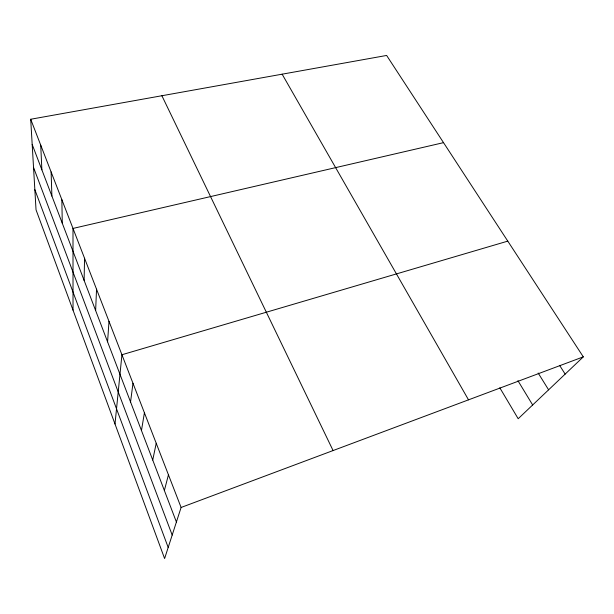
<?xml version="1.0" encoding="UTF-8"?>
<svg xmlns="http://www.w3.org/2000/svg" width="614" height="614" viewBox="0 0 614 614"><rect width="100%" height="100%" fill="white"/><g stroke="black" fill="none" stroke-linecap="round" stroke-linejoin="round"><path stroke-width="0.92" d="M84.118 280.406L84.548 258.256M95.638 310.561L96.536 289.202M107.58 341.837L108.993 321.345M115.002 424.005L121.933 354.746L507.786 241.125M130.552 401.963L132.985 383.282M141.466 430.529L144.413 412.769M152.732 460.032L156.225 443.262M164.368 490.502L168.443 474.814M30.7 119.254L181.099 507.471L164.606 558.548L36.034 209.819L30.7 119.254L386.628 55.452L583.3 356.857L518.185 418.733L499.827 387.81M181.099 507.471L583.3 356.857M443.523 142.648L72.997 228.431L73.028 310.154M559.6 365.361L565.156 374.095M538.148 373.005L548.601 389.829M517.924 380.672L532.66 404.971M282.141 74.187L468.513 399.837M161.896 95.738L333.08 450.553M32.181 144.443L176.402 522.007M33.54 167.461L172.189 535.063M34.844 189.642L168.19 547.45M40.724 145.134L41.875 169.825M51.108 171.928L51.898 196.066M61.853 199.673L62.267 223.212"/></g></svg>
